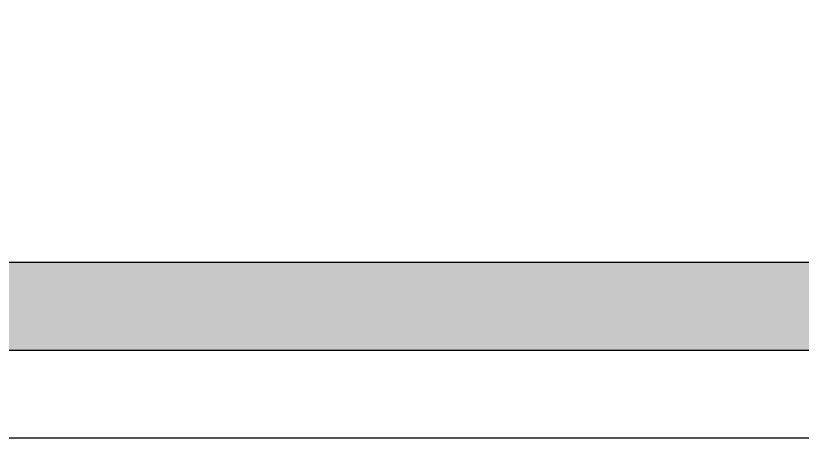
# Model space of a CAD drawing. Header units: millimetres. Extents: x 139 to 289, y 61 to 272.
# Drawn here: x 161.68 to 184.05, y 97.63 to 109.66 of the extents above; entities that cross this region are included whole.
import ezdxf

# ---------------------------------------------------------------- set-up
doc = ezdxf.new("R2010")
doc.units = ezdxf.units.MM
doc.layers.add('GREEN', color=96, linetype='Continuous')
doc.layers.add('L35', color=3, linetype='Continuous')

msp = doc.modelspace()

# ---------------------------------------------------------------- hatches: boundary and pattern name
at = {"layer": 'GREEN'}
h = msp.add_hatch(color=256, dxfattribs=at)
edge = h.paths.add_edge_path()
edge.add_line((141.302, 110.133), (141.302, 259.969))
edge.add_arc((151.302, 259.969), 10, 90, 180, ccw=False)
edge.add_line((151.302, 269.969), (276.302, 269.969))
edge.add_arc((276.302, 259.969), 10, 0, 90, ccw=False)
edge.add_line((286.302, 259.969), (286.302, 110.133))
edge.add_arc((276.302, 110.133), 10, -90, 0, ccw=False)
edge.add_line((276.302, 100.133), (151.302, 100.133))
edge.add_arc((151.302, 110.133), 10, 180, 270, ccw=False)
edge = h.paths.add_edge_path(flags=16)
edge.add_line((143.802, 110.133), (143.802, 259.969))
edge.add_arc((151.302, 259.969), 7.5, 90, 180, ccw=False)
edge.add_line((151.302, 267.469), (276.302, 267.469))
edge.add_arc((276.302, 259.969), 7.5, 0, 90, ccw=False)
edge.add_line((283.802, 259.969), (283.802, 110.133))
edge.add_arc((276.302, 110.133), 7.5, -90, 0, ccw=False)
edge.add_line((276.302, 102.633), (151.302, 102.633))
edge.add_arc((151.302, 110.133), 7.5, 180, 270, ccw=False)

# ---------------------------------------------------------------- linework, layer by layer
for points in [[(141.302, 110.133), (141.302, 259.969, -0.414214), (151.302, 269.969), (276.302, 269.969, -0.414214), (286.302, 259.969), (286.302, 110.133, -0.414214), (276.302, 100.133), (151.302, 100.133, -0.414214)], [(143.802, 110.133), (143.802, 259.969, -0.414214), (151.302, 267.469), (276.302, 267.469, -0.414214), (283.802, 259.969), (283.802, 110.133, -0.414214), (276.302, 102.633), (151.302, 102.633, -0.414214)]]:
    msp.add_lwpolyline(points, format="xyb", close=True, dxfattribs=at)
at = {"layer": 'L35'}
msp.add_lwpolyline([(138.802, 110.133), (138.802, 259.969, -0.414214), (151.302, 272.469), (276.302, 272.469, -0.414214), (288.802, 259.969), (288.802, 110.133, -0.414214), (276.302, 97.633), (151.302, 97.633, -0.414214)], format="xyb", close=True, dxfattribs=at)

doc.saveas('drawing.dxf')
